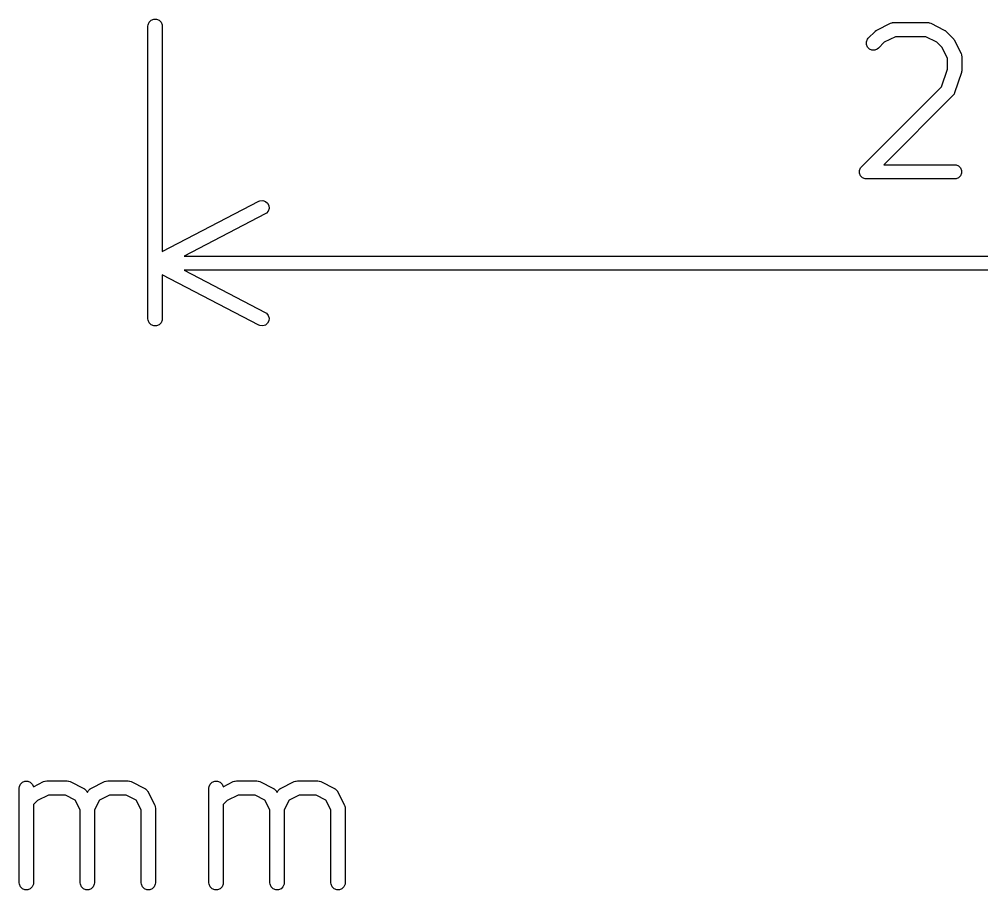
# Model space of a CAD drawing. Header units: inches. Extents: x 1.65 to 4.85, y -4.53 to -1.63.
# Drawn here: x 1.9909 to 2.3903, y -2.7209 to -2.3593 of the extents above; entities that cross this region are included whole.
import ezdxf

# ---------------------------------------------------------------- set-up
doc = ezdxf.new("R2010")
doc.units = ezdxf.units.IN
doc.header["$MEASUREMENT"] = 0
doc.layers.add('BLACK', color=250, linetype='CONTINUOUS')

msp = doc.modelspace()

# ---------------------------------------------------------------- linework, layer by layer
at = {"layer": 'BLACK', "linetype": 'CONTINUOUS'}
for p, q in [((2.04435, -2.36163), (2.04479, -2.36056)), ((2.04479, -2.36056), (2.0456, -2.35975)), ((2.0456, -2.35975), (2.04667, -2.35931)), ((2.04667, -2.35931), (2.04782, -2.35931)), ((2.04782, -2.35931), (2.04888, -2.35975)), ((2.04888, -2.35975), (2.0497, -2.36056)), ((2.0497, -2.36056), (2.05014, -2.36163)), ((2.35245, -2.36099), (2.35299, -2.36078)), ((2.35299, -2.36078), (2.35309, -2.36077)), ((2.35309, -2.36077), (2.35319, -2.36073)), ((2.35319, -2.36073), (2.35377, -2.36067)), ((2.35377, -2.36067), (2.36783, -2.36067)), ((2.36783, -2.36067), (2.36841, -2.36073)), ((2.36841, -2.36073), (2.3685, -2.36077)), ((2.3685, -2.36077), (2.36861, -2.36078)), ((2.36861, -2.36078), (2.36915, -2.36099)), ((2.04429, -2.3622), (2.04435, -2.36163)), ((2.04429, -2.48372), (2.04429, -2.3622)), ((2.05014, -2.36163), (2.0502, -2.3622)), ((2.0502, -2.3622), (2.0502, -2.45576)), ((2.34324, -2.36716), (2.34606, -2.36435)), ((2.34606, -2.36435), (2.34628, -2.36417)), ((2.34628, -2.36417), (2.34633, -2.36411)), ((2.34633, -2.36411), (2.34642, -2.36405)), ((2.34642, -2.36405), (2.3465, -2.36398)), ((2.3465, -2.36398), (2.34658, -2.36395)), ((2.34658, -2.36395), (2.34682, -2.3638)), ((2.34682, -2.3638), (2.35245, -2.36099)), ((2.36915, -2.36099), (2.37477, -2.3638)), ((2.37477, -2.3638), (2.37502, -2.36395)), ((2.37502, -2.36395), (2.37509, -2.36398)), ((2.37509, -2.36398), (2.37517, -2.36405)), ((2.37517, -2.36405), (2.37526, -2.36411)), ((2.37526, -2.36411), (2.37531, -2.36417)), ((2.37531, -2.36417), (2.37554, -2.36435)), ((2.37554, -2.36435), (2.37835, -2.36716)), ((2.34244, -2.36868), (2.34288, -2.36761)), ((2.34244, -2.36983), (2.34244, -2.36868)), ((2.34288, -2.36761), (2.34324, -2.36716)), ((2.35447, -2.36658), (2.34989, -2.36887)), ((2.36713, -2.36658), (2.35447, -2.36658)), ((2.3717, -2.36887), (2.36713, -2.36658)), ((2.37835, -2.36716), (2.37854, -2.36739)), ((2.37854, -2.36739), (2.3786, -2.36744)), ((2.3786, -2.36744), (2.37865, -2.36753)), ((2.37865, -2.36753), (2.37872, -2.36761)), ((2.37872, -2.36761), (2.37875, -2.36768)), ((2.37875, -2.36768), (2.37891, -2.36793)), ((2.37891, -2.36793), (2.38172, -2.37356)), ((2.34288, -2.37089), (2.34244, -2.36983)), ((2.34369, -2.37171), (2.34288, -2.37089)), ((2.34476, -2.37215), (2.34369, -2.37171)), ((2.34591, -2.37215), (2.34476, -2.37215)), ((2.34697, -2.37171), (2.34591, -2.37215)), ((2.34742, -2.37134), (2.34697, -2.37171)), ((2.34989, -2.36887), (2.34742, -2.37134)), ((2.37384, -2.371), (2.3717, -2.36887)), ((2.37612, -2.37557), (2.37384, -2.371)), ((2.37612, -2.38002), (2.37612, -2.37557)), ((2.38172, -2.37356), (2.38193, -2.3741)), ((2.38193, -2.3741), (2.38193, -2.3742)), ((2.38193, -2.3742), (2.38197, -2.3743)), ((2.38197, -2.3743), (2.38203, -2.37488)), ((2.38203, -2.37488), (2.38203, -2.3805)), ((2.37368, -2.38734), (2.37612, -2.38002)), ((2.38203, -2.3805), (2.382, -2.38079)), ((2.382, -2.38079), (2.38201, -2.38087)), ((2.38188, -2.38143), (2.37907, -2.38987)), ((2.38194, -2.38115), (2.38188, -2.38143)), ((2.38197, -2.38108), (2.38194, -2.38115)), ((2.38198, -2.38097), (2.38197, -2.38108)), ((2.38201, -2.38087), (2.38198, -2.38097)), ((2.34043, -2.42059), (2.37368, -2.38734)), ((2.37835, -2.39102), (2.34965, -2.41973)), ((2.37872, -2.39058), (2.37835, -2.39102)), ((2.37876, -2.39048), (2.37872, -2.39058)), ((2.37883, -2.3904), (2.37876, -2.39048)), ((2.37907, -2.38987), (2.37883, -2.3904)), ((2.34006, -2.42104), (2.34043, -2.42059)), ((2.34965, -2.41973), (2.37908, -2.41973)), ((2.37908, -2.41973), (2.37965, -2.41979)), ((2.37965, -2.41979), (2.38072, -2.42023)), ((2.38072, -2.42023), (2.38153, -2.42104)), ((2.33962, -2.42211), (2.34006, -2.42104)), ((2.33962, -2.42326), (2.33962, -2.42211)), ((2.34006, -2.42432), (2.33962, -2.42326)), ((2.34088, -2.42514), (2.34006, -2.42432)), ((2.38153, -2.42432), (2.38072, -2.42514)), ((2.38153, -2.42104), (2.38197, -2.42211)), ((2.38197, -2.42326), (2.38153, -2.42432)), ((2.38197, -2.42211), (2.38197, -2.42326)), ((2.34194, -2.42558), (2.34088, -2.42514)), ((2.34252, -2.42563), (2.34194, -2.42558)), ((2.37908, -2.42563), (2.34252, -2.42563)), ((2.37965, -2.42558), (2.37908, -2.42563)), ((2.38072, -2.42514), (2.37965, -2.42558)), ((2.0502, -2.45576), (2.09023, -2.43492)), ((2.09023, -2.43492), (2.09077, -2.43471)), ((2.09077, -2.43471), (2.09192, -2.43461)), ((2.09192, -2.43461), (2.09301, -2.43495)), ((2.09301, -2.43495), (2.0939, -2.43569)), ((2.0939, -2.43569), (2.09443, -2.43672)), ((2.09443, -2.43672), (2.09453, -2.43786)), ((2.09296, -2.44016), (2.05931, -2.45768)), ((2.09344, -2.43985), (2.09296, -2.44016)), ((2.09418, -2.43896), (2.09344, -2.43985)), ((2.09453, -2.43786), (2.09418, -2.43896)), ((2.05931, -2.45768), (3.17691, -2.45768)), ((3.17691, -2.46358), (2.05931, -2.46358)), ((2.05931, -2.46358), (2.09296, -2.4811)), ((2.09023, -2.48634), (2.0502, -2.4655)), ((2.0502, -2.4655), (2.0502, -2.48372)), ((2.04435, -2.48429), (2.04429, -2.48372)), ((2.04479, -2.48536), (2.04435, -2.48429)), ((2.05014, -2.48429), (2.0497, -2.48536)), ((2.0502, -2.48372), (2.05014, -2.48429)), ((2.09296, -2.4811), (2.09344, -2.48141)), ((2.09344, -2.48141), (2.09418, -2.4823)), ((2.09443, -2.48454), (2.0939, -2.48557)), ((2.09418, -2.4823), (2.09453, -2.4834)), ((2.09453, -2.4834), (2.09443, -2.48454)), ((2.0456, -2.48617), (2.04479, -2.48536)), ((2.04667, -2.48661), (2.0456, -2.48617)), ((2.04782, -2.48661), (2.04667, -2.48661)), ((2.04888, -2.48617), (2.04782, -2.48661)), ((2.0497, -2.48536), (2.04888, -2.48617)), ((2.09077, -2.48655), (2.09023, -2.48634)), ((2.09192, -2.48665), (2.09077, -2.48655)), ((2.09301, -2.48631), (2.09192, -2.48665)), ((2.0939, -2.48557), (2.09301, -2.48631)), ((1.99136, -2.67695), (1.99217, -2.67613)), ((1.99217, -2.67613), (1.99324, -2.67569)), ((1.99324, -2.67569), (1.99439, -2.67569)), ((1.99439, -2.67569), (1.99545, -2.67613)), ((1.99545, -2.67613), (1.99627, -2.67695)), ((1.99671, -2.67805), (2.00093, -2.67595)), ((2.00093, -2.67595), (2.00147, -2.67574)), ((2.00147, -2.67574), (2.00158, -2.67573)), ((2.00158, -2.67573), (2.00167, -2.67569)), ((2.00167, -2.67569), (2.00225, -2.67563)), ((2.00225, -2.67563), (2.01069, -2.67563)), ((2.01069, -2.67563), (2.01126, -2.67569)), ((2.01126, -2.67569), (2.01136, -2.67573)), ((2.01136, -2.67573), (2.01147, -2.67574)), ((2.01147, -2.67574), (2.01201, -2.67595)), ((2.01201, -2.67595), (2.01763, -2.67876)), ((2.02061, -2.67876), (2.02624, -2.67595)), ((2.02624, -2.67595), (2.02678, -2.67574)), ((2.02678, -2.67574), (2.02688, -2.67573)), ((2.02688, -2.67573), (2.02698, -2.67569)), ((2.02698, -2.67569), (2.02756, -2.67563)), ((2.02756, -2.67563), (2.036, -2.67563)), ((2.036, -2.67563), (2.03657, -2.67569)), ((2.03657, -2.67569), (2.03667, -2.67573)), ((2.03667, -2.67573), (2.03678, -2.67574)), ((2.03678, -2.67574), (2.03732, -2.67595)), ((2.03732, -2.67595), (2.04294, -2.67876)), ((2.0701, -2.67695), (2.07091, -2.67613)), ((2.07091, -2.67613), (2.07198, -2.67569)), ((2.07198, -2.67569), (2.07313, -2.67569)), ((2.07313, -2.67569), (2.07419, -2.67613)), ((2.07419, -2.67613), (2.07501, -2.67695)), ((2.07545, -2.67805), (2.07967, -2.67595)), ((2.07967, -2.67595), (2.08021, -2.67574)), ((2.08021, -2.67574), (2.08032, -2.67573)), ((2.08032, -2.67573), (2.08041, -2.67569)), ((2.08041, -2.67569), (2.08099, -2.67563)), ((2.08099, -2.67563), (2.08943, -2.67563)), ((2.08943, -2.67563), (2.09, -2.67569)), ((2.09, -2.67569), (2.0901, -2.67573)), ((2.0901, -2.67573), (2.09021, -2.67574)), ((2.09021, -2.67574), (2.09075, -2.67595)), ((2.09075, -2.67595), (2.09637, -2.67876)), ((2.09935, -2.67876), (2.10498, -2.67595)), ((2.10498, -2.67595), (2.10552, -2.67574)), ((2.10552, -2.67574), (2.10563, -2.67573)), ((2.10563, -2.67573), (2.10572, -2.67569)), ((2.10572, -2.67569), (2.1063, -2.67563)), ((2.1063, -2.67563), (2.11474, -2.67563)), ((2.11474, -2.67563), (2.11531, -2.67569)), ((2.11531, -2.67569), (2.11541, -2.67573)), ((2.11541, -2.67573), (2.11552, -2.67574)), ((2.11552, -2.67574), (2.11606, -2.67595)), ((2.11606, -2.67595), (2.12168, -2.67876)), ((1.99086, -2.67859), (1.99092, -2.67801)), ((1.99086, -2.71796), (1.99086, -2.67859)), ((1.99092, -2.67801), (1.99136, -2.67695)), ((1.99627, -2.67695), (1.99671, -2.67801)), ((1.99671, -2.67801), (1.99671, -2.67805)), ((2.01763, -2.67876), (2.01773, -2.67882)), ((2.01773, -2.67882), (2.01777, -2.67883)), ((2.01777, -2.67883), (2.01783, -2.67888)), ((2.01783, -2.67888), (2.01812, -2.67907)), ((2.01812, -2.67907), (2.01836, -2.67935)), ((2.01836, -2.67935), (2.01864, -2.67959)), ((2.01864, -2.67959), (2.01883, -2.67988)), ((2.01883, -2.67988), (2.01888, -2.67994)), ((2.01888, -2.67994), (2.01889, -2.67998)), ((2.01889, -2.67998), (2.01895, -2.68008)), ((2.01895, -2.68008), (2.01912, -2.68042)), ((2.01912, -2.68042), (2.01929, -2.68008)), ((2.01929, -2.68008), (2.01935, -2.67998)), ((2.01935, -2.67998), (2.01937, -2.67994)), ((2.01937, -2.67994), (2.01942, -2.67988)), ((2.01942, -2.67988), (2.0196, -2.67959)), ((2.0196, -2.67959), (2.01988, -2.67935)), ((2.01988, -2.67935), (2.02012, -2.67907)), ((2.02012, -2.67907), (2.02042, -2.67888)), ((2.02042, -2.67888), (2.02047, -2.67883)), ((2.02047, -2.67883), (2.02052, -2.67882)), ((2.02052, -2.67882), (2.02061, -2.67876)), ((2.04294, -2.67876), (2.04304, -2.67882)), ((2.04304, -2.67882), (2.04308, -2.67883)), ((2.04308, -2.67883), (2.04314, -2.67888)), ((2.04314, -2.67888), (2.04343, -2.67907)), ((2.04343, -2.67907), (2.04367, -2.67935)), ((2.04367, -2.67935), (2.04395, -2.67959)), ((2.04395, -2.67959), (2.04414, -2.67988)), ((2.04414, -2.67988), (2.04419, -2.67994)), ((2.04419, -2.67994), (2.0442, -2.67998)), ((2.0442, -2.67998), (2.04426, -2.68008)), ((2.04426, -2.68008), (2.04707, -2.6857)), ((2.0696, -2.67859), (2.06966, -2.67801)), ((2.0696, -2.71796), (2.0696, -2.67859)), ((2.06966, -2.67801), (2.0701, -2.67695)), ((2.07501, -2.67695), (2.07545, -2.67801)), ((2.07545, -2.67801), (2.07545, -2.67805)), ((2.09637, -2.67876), (2.09647, -2.67882)), ((2.09647, -2.67882), (2.09651, -2.67883)), ((2.09651, -2.67883), (2.09657, -2.67888)), ((2.09657, -2.67888), (2.09686, -2.67907)), ((2.09686, -2.67907), (2.0971, -2.67935)), ((2.0971, -2.67935), (2.09738, -2.67959)), ((2.09738, -2.67959), (2.09757, -2.67988)), ((2.09757, -2.67988), (2.09762, -2.67994)), ((2.09762, -2.67994), (2.09763, -2.67998)), ((2.09763, -2.67998), (2.09769, -2.68008)), ((2.09769, -2.68008), (2.09786, -2.68042)), ((2.09786, -2.68042), (2.09803, -2.68008)), ((2.09803, -2.68008), (2.09809, -2.67998)), ((2.09809, -2.67998), (2.09811, -2.67994)), ((2.09811, -2.67994), (2.09816, -2.67988)), ((2.09816, -2.67988), (2.09834, -2.67959)), ((2.09834, -2.67959), (2.09862, -2.67935)), ((2.09862, -2.67935), (2.09886, -2.67907)), ((2.09886, -2.67907), (2.09916, -2.67888)), ((2.09916, -2.67888), (2.09921, -2.67883)), ((2.09921, -2.67883), (2.09926, -2.67882)), ((2.09926, -2.67882), (2.09935, -2.67876)), ((2.12168, -2.67876), (2.12178, -2.67882)), ((2.12178, -2.67882), (2.12182, -2.67883)), ((2.12182, -2.67883), (2.12188, -2.67888)), ((2.12188, -2.67888), (2.12217, -2.67907)), ((2.12217, -2.67907), (2.12241, -2.67935)), ((2.12241, -2.67935), (2.12269, -2.67959)), ((2.12269, -2.67959), (2.12288, -2.67988)), ((2.12288, -2.67988), (2.12293, -2.67994)), ((2.12293, -2.67994), (2.12294, -2.67998)), ((2.12294, -2.67998), (2.123, -2.68008)), ((2.123, -2.68008), (2.12581, -2.6857)), ((1.99837, -2.68383), (1.99677, -2.68544)), ((2.00295, -2.68154), (1.99837, -2.68383)), ((2.00999, -2.68154), (2.00295, -2.68154)), ((2.01411, -2.6836), (2.00999, -2.68154)), ((2.01617, -2.68772), (2.01411, -2.6836)), ((2.02414, -2.6836), (2.02208, -2.68772)), ((2.02826, -2.68154), (2.02414, -2.6836)), ((2.0353, -2.68154), (2.02826, -2.68154)), ((2.03942, -2.6836), (2.0353, -2.68154)), ((2.04148, -2.68772), (2.03942, -2.6836)), ((2.07711, -2.68383), (2.07551, -2.68544)), ((2.08169, -2.68154), (2.07711, -2.68383)), ((2.08873, -2.68154), (2.08169, -2.68154)), ((2.09285, -2.6836), (2.08873, -2.68154)), ((2.09491, -2.68772), (2.09285, -2.6836)), ((2.10288, -2.6836), (2.10082, -2.68772)), ((2.107, -2.68154), (2.10288, -2.6836)), ((2.11404, -2.68154), (2.107, -2.68154)), ((2.11816, -2.6836), (2.11404, -2.68154)), ((2.12022, -2.68772), (2.11816, -2.6836)), ((1.99677, -2.68544), (1.99677, -2.71796)), ((2.01617, -2.71796), (2.01617, -2.68772)), ((2.02208, -2.68772), (2.02208, -2.71796)), ((2.04148, -2.71796), (2.04148, -2.68772)), ((2.04707, -2.6857), (2.04728, -2.68624)), ((2.04728, -2.68624), (2.04729, -2.68635)), ((2.04729, -2.68635), (2.04733, -2.68645)), ((2.04733, -2.68645), (2.04738, -2.68702)), ((2.04738, -2.68702), (2.04738, -2.71796)), ((2.07551, -2.68544), (2.07551, -2.71796)), ((2.09491, -2.71796), (2.09491, -2.68772)), ((2.10082, -2.68772), (2.10082, -2.71796)), ((2.12022, -2.71796), (2.12022, -2.68772)), ((2.12581, -2.6857), (2.12602, -2.68624)), ((2.12602, -2.68624), (2.12603, -2.68635)), ((2.12603, -2.68635), (2.12607, -2.68645)), ((2.12607, -2.68645), (2.12612, -2.68702)), ((2.12612, -2.68702), (2.12612, -2.71796)), ((1.99092, -2.71853), (1.99086, -2.71796)), ((1.99136, -2.7196), (1.99092, -2.71853)), ((1.99217, -2.72041), (1.99136, -2.7196)), ((1.99627, -2.7196), (1.99545, -2.72041)), ((1.99671, -2.71853), (1.99627, -2.7196)), ((1.99677, -2.71796), (1.99671, -2.71853)), ((2.01623, -2.71853), (2.01617, -2.71796)), ((2.01667, -2.7196), (2.01623, -2.71853)), ((2.01748, -2.72041), (2.01667, -2.7196)), ((2.02158, -2.7196), (2.02076, -2.72041)), ((2.02202, -2.71853), (2.02158, -2.7196)), ((2.02208, -2.71796), (2.02202, -2.71853)), ((2.04154, -2.71853), (2.04148, -2.71796)), ((2.04198, -2.7196), (2.04154, -2.71853)), ((2.04279, -2.72041), (2.04198, -2.7196)), ((2.04689, -2.7196), (2.04607, -2.72041)), ((2.04733, -2.71853), (2.04689, -2.7196)), ((2.04738, -2.71796), (2.04733, -2.71853)), ((2.06966, -2.71853), (2.0696, -2.71796)), ((2.0701, -2.7196), (2.06966, -2.71853)), ((2.07091, -2.72041), (2.0701, -2.7196)), ((2.07501, -2.7196), (2.07419, -2.72041)), ((2.07545, -2.71853), (2.07501, -2.7196)), ((2.07551, -2.71796), (2.07545, -2.71853)), ((2.09497, -2.71853), (2.09491, -2.71796)), ((2.09541, -2.7196), (2.09497, -2.71853)), ((2.09622, -2.72041), (2.09541, -2.7196)), ((2.10032, -2.7196), (2.0995, -2.72041)), ((2.10076, -2.71853), (2.10032, -2.7196)), ((2.10082, -2.71796), (2.10076, -2.71853)), ((2.12028, -2.71853), (2.12022, -2.71796)), ((2.12072, -2.7196), (2.12028, -2.71853)), ((2.12153, -2.72041), (2.12072, -2.7196)), ((2.12563, -2.7196), (2.12481, -2.72041)), ((2.12607, -2.71853), (2.12563, -2.7196)), ((2.12612, -2.71796), (2.12607, -2.71853)), ((1.99324, -2.72085), (1.99217, -2.72041)), ((1.99439, -2.72085), (1.99324, -2.72085)), ((1.99545, -2.72041), (1.99439, -2.72085)), ((2.01855, -2.72085), (2.01748, -2.72041)), ((2.0197, -2.72085), (2.01855, -2.72085)), ((2.02076, -2.72041), (2.0197, -2.72085)), ((2.04386, -2.72085), (2.04279, -2.72041)), ((2.04501, -2.72085), (2.04386, -2.72085)), ((2.04607, -2.72041), (2.04501, -2.72085)), ((2.07198, -2.72085), (2.07091, -2.72041)), ((2.07313, -2.72085), (2.07198, -2.72085)), ((2.07419, -2.72041), (2.07313, -2.72085)), ((2.09729, -2.72085), (2.09622, -2.72041)), ((2.09844, -2.72085), (2.09729, -2.72085)), ((2.0995, -2.72041), (2.09844, -2.72085)), ((2.1226, -2.72085), (2.12153, -2.72041)), ((2.12375, -2.72085), (2.1226, -2.72085)), ((2.12481, -2.72041), (2.12375, -2.72085))]:
    msp.add_line(p, q, dxfattribs=at)

doc.saveas('drawing.dxf')
